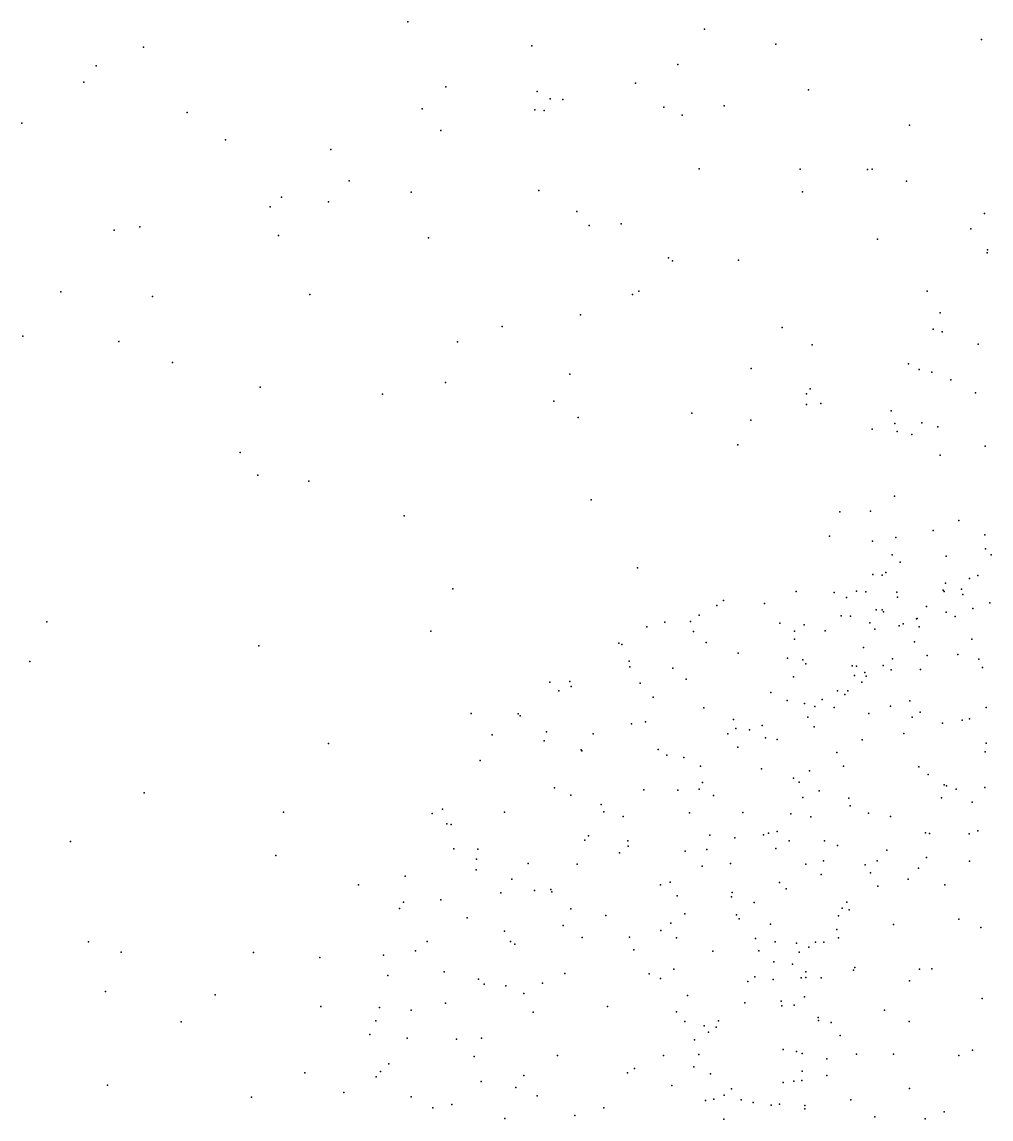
# Model space of a CAD drawing. Header units: metres. Extents: x -23.9 to 23.9, y -28.5 to 28.5.
# Drawn here: x -14.923 to -13.445, y 10.082 to 11.755 of the extents above; entities that cross this region are included whole.
import ezdxf

# ---------------------------------------------------------------- set-up
doc = ezdxf.new("R2010")
doc.units = ezdxf.units.M

msp = doc.modelspace()

# ---------------------------------------------------------------- linework, layer by layer
for p in [(-14.3348, 11.7553, -6.9973), (-13.882, 11.7443, 12.0469), (-14.7379, 11.7167, -0.0956), (-14.1452, 11.7186, -10.8626), (-13.773, 11.7214, 1.8122), (-13.4595, 11.7283, 12.4568), (-14.81, 11.6884, -1.8016), (-13.9229, 11.6903, -3.7595), (-14.8289, 11.6633, 1.2599), (-14.2766, 11.6564, -11.1988), (-14.1372, 11.6494, -9.3612), (-13.9873, 11.6617, -9.0535), (-13.7233, 11.6519, -6.0324), (-14.1172, 11.638, -5.5529), (-14.098, 11.6371, -1.5363), (-14.6714, 11.6169, -10.3423), (-14.3125, 11.6228, 0.9493), (-14.1409, 11.6214, -0.681), (-14.1266, 11.6201, -11.9036), (-13.944, 11.6251, -8.2223), (-13.8518, 11.6273, -6.7746), (-14.9232, 11.601, -5.3925), (-13.916, 11.6131, -5.0484), (-14.284, 11.5896, 1.3716), (-13.5691, 11.598, 6.9536), (-14.6127, 11.5754, 0.2053), (-14.4522, 11.5608, -0.2278), (-13.8904, 11.5312, -3.2578), (-13.736, 11.5307, 6.3081), (-13.6332, 11.53, -11.1684), (-13.6265, 11.5307, -7.9103), (-14.424, 11.513, -10.5746), (-13.5737, 11.5122, 3.4603), (-14.5271, 11.4878, -11.6948), (-14.3294, 11.4958, 2.9863), (-14.1345, 11.4982, -4.7951), (-13.7326, 11.4963, -9.9312), (-14.5448, 11.4733, -9.3499), (-14.4554, 11.4807, -4.6767), (-14.0767, 11.4661, -9.8185), (-13.4551, 11.463, 1.6345), (-14.7823, 11.4378, 0.8292), (-14.7433, 11.4426, -6.6384), (-14.0579, 11.445, -5.8406), (-14.0093, 11.4474, 0.691), (-13.4758, 11.4395, 10.9274), (-14.532, 11.4295, -9.8071), (-14.303, 11.426, 0.1394), (-13.6183, 11.4241, -12.5335), (-13.4509, 11.4032, 21.0919), (-13.4503, 11.4075, 21.3634), (-13.937, 11.3955, 11.5465), (-13.9306, 11.3908, 12.3635), (-13.8302, 11.392, -6.4418), (-14.864, 11.3437, 1.5984), (-14.7241, 11.3365, -6.2161), (-14.4843, 11.3395, -5.9225), (-13.992, 11.3396, 3.3098), (-13.9821, 11.3447, -0.8798), (-13.5426, 11.3444, 12.6204), (-14.0712, 11.3087, -12.2452), (-13.5223, 11.3114, 21.1424), (-14.1909, 11.2908, 2.5988), (-13.7637, 11.2892, 1.4965), (-13.5331, 11.2868, 21.3748), (-13.5193, 11.2824, 21.0474), (-14.9218, 11.2759, 0.5271), (-14.7754, 11.268, -9.1029), (-14.2588, 11.2671, -8.9642), (-13.7179, 11.2626, -2.6244), (-13.4646, 11.2637, -1.4823), (-14.6937, 11.2357, 1.2411), (-13.571, 11.2339, 21.2776), (-14.0874, 11.2179, -11.3102), (-13.8109, 11.2267, -4.4283), (-13.5547, 11.2251, -2.1448), (-13.5352, 11.221, 21.4594), (-14.56, 11.1981, -11.9512), (-14.277, 11.2054, -0.5663), (-13.5065, 11.2091, 21.5411), (-14.3733, 11.1874, -6.2973), (-13.7264, 11.1882, -7.7876), (-13.7207, 11.1957, 1.0037), (-13.4688, 11.1894, 20.8654), (-14.1121, 11.1769, -0.096), (-13.7262, 11.1715, -10.0485), (-13.7047, 11.1733, -11.1308), (-14.0745, 11.152, 2.8914), (-13.9015, 11.1585, -1.5223), (-13.8111, 11.148, -12.4566), (-13.5975, 11.1621, 21.2056), (-13.6263, 11.1341, 11.3138), (-13.5917, 11.1427, 21.0958), (-13.5879, 11.1306, 21.4068), (-13.5503, 11.1436, 21.4991), (-13.5261, 11.1375, 20.917), (-13.5659, 11.1258, 20.9988), (-14.5905, 11.0986, -5.5151), (-13.8311, 11.1102, 2.5167), (-13.4541, 11.1083, 20.7987), (-13.5227, 11.0946, 21.5781), (-14.5634, 11.0638, -4.338), (-14.4857, 11.0546, -10.1574), (-13.5923, 11.0318, 21.0327), (-14.0547, 11.0264, -0.7515), (-14.3402, 11.0016, -4.9483), (-13.6755, 11.0082, -3.2102), (-13.6289, 11.009, 21.2451), (-13.5334, 10.9797, 20.8854), (-13.4938, 10.9947, 22.4413), (-13.6913, 10.9707, -1.283), (-13.626, 10.9633, 21.3167), (-13.59, 10.9687, 21.4664), (-13.4542, 10.9727, 21.6989), (-13.4536, 10.9516, 20.7494), (-13.5956, 10.9421, 22.4163), (-13.5835, 10.9312, 20.9939), (-13.5134, 10.9403, 22.6854), (-13.4449, 10.9424, 23.3953), (-13.9841, 10.9227, 11.8487), (-13.6251, 10.9126, 21.1929), (-13.6056, 10.9156, -12.8656), (-13.611, 10.9114, 22.2936), (-13.5144, 10.899, 22.7741), (-13.4778, 10.9063, 23.2486), (-13.4651, 10.9109, 22.1217), (-14.2658, 10.8904, -4.4102), (-13.7422, 10.8864, 20.4386), (-13.684, 10.8849, 22.4464), (-13.6499, 10.8869, 20.4978), (-13.636, 10.8861, 20.8421), (-13.5886, 10.8855, 22.1918), (-13.518, 10.8887, 20.701), (-13.5162, 10.8866, 23.4368), (-13.4899, 10.89, 21.6383), (-13.4878, 10.8819, 23.5499), (-13.8633, 10.8651, 20.5571), (-13.8532, 10.8728, 20.4283), (-13.7906, 10.8683, 20.3265), (-13.6652, 10.8775, 20.5973), (-13.5874, 10.8778, 20.4319), (-13.5432, 10.8635, 20.5875), (-13.4469, 10.869, 23.649), (-13.8904, 10.8502, 20.3457), (-13.6733, 10.8491, 22.25), (-13.6594, 10.849, 20.6969), (-13.62, 10.8582, 21.2711), (-13.611, 10.8584, 21.1231), (-13.6088, 10.8556, 21.3661), (-13.5132, 10.8549, 20.3789), (-13.4999, 10.8483, 23.1267), (-13.4725, 10.8603, 22.8528), (-14.8854, 10.8402, -10.0555), (-13.97, 10.8325, 20.4349), (-13.9423, 10.8396, 20.5376), (-13.9034, 10.8405, 20.6333), (-13.767, 10.8383, 20.7191), (-13.7301, 10.8355, 22.3898), (-13.6299, 10.8384, 20.2324), (-13.6224, 10.829, 22.1314), (-13.5849, 10.8338, 23.3948), (-13.5791, 10.8371, 22.8083), (-13.5587, 10.8448, 23.2364), (-13.5578, 10.8454, 23.5002), (-13.5544, 10.8326, 21.5266), (-14.2995, 10.8259, -10.6312), (-13.8986, 10.8253, -11.0159), (-13.7448, 10.826, 20.1886), (-13.7448, 10.8135, 22.5667), (-13.698, 10.8264, 20.7839), (-13.4742, 10.8136, 20.2646), (-14.5618, 10.8033, -11.1215), (-14.0128, 10.8075, 20.5796), (-14.0082, 10.8058, 20.3349), (-13.8796, 10.8087, -4.1592), (-13.6397, 10.801, 20.1439), (-13.5617, 10.8096, 20.9735), (-14.9113, 10.7794, -11.8247), (-13.997, 10.7802, 20.6987), (-13.8307, 10.7921, 20.8041), (-13.7554, 10.7847, 22.2882), (-13.7322, 10.7824, 20.1112), (-13.5954, 10.7835, 23.1812), (-13.5425, 10.7888, 23.6604), (-13.4957, 10.7904, 20.1844), (-13.4637, 10.7831, 21.6425), (-13.9958, 10.7713, 20.2278), (-13.9303, 10.7695, 20.163), (-13.7272, 10.7762, 22.6971), (-13.6567, 10.7728, 22.8057), (-13.6504, 10.7725, 21.2034), (-13.6373, 10.7626, 23.3047), (-13.6097, 10.7737, 21.4603), (-13.5973, 10.7671, 23.5756), (-13.5523, 10.7673, 20.1138), (-13.4578, 10.7704, 23.7682), (-14.1177, 10.7479, 20.4875), (-14.0872, 10.7493, 20.6233), (-13.9802, 10.7467, 20.7899), (-13.9101, 10.7528, -12.432), (-13.7461, 10.7561, 20.8734), (-13.6531, 10.7584, 21.3675), (-13.642, 10.748, 20.0674), (-13.6355, 10.7571, 20.8934), (-14.1042, 10.735, 20.3178), (-14.0852, 10.7416, -8.8171), (-13.781, 10.7322, 20.0495), (-13.6792, 10.7348, 21.1264), (-13.6679, 10.7294, 21.0384), (-13.6636, 10.7349, 23.3812), (-13.9605, 10.7254, -10.4905), (-13.7561, 10.7201, 22.182), (-13.7293, 10.7158, 20.9548), (-13.7026, 10.7215, 21.2689), (-13.5982, 10.7117, 23.0685), (-13.5688, 10.7196, -10.5533), (-14.2381, 10.7003, 0.2776), (-14.1662, 10.7, 20.3853), (-14.1634, 10.6965, 20.6078), (-13.8829, 10.7087, 20.0485), (-13.7137, 10.7108, 11.6911), (-13.6841, 10.7096, 21.4315), (-13.6312, 10.7001, 22.0037), (-13.5528, 10.7022, 21.5585), (-13.4526, 10.7097, 23.8313), (-13.9933, 10.6845, 20.8676), (-13.9718, 10.6874, 20.0729), (-13.8378, 10.6912, 20.978), (-13.7939, 10.6819, 21.1392), (-13.7243, 10.6947, 22.8076), (-13.7145, 10.6802, 22.0722), (-13.5654, 10.6948, 12.2971), (-13.5192, 10.6855, 21.9178), (-13.4892, 10.6903, 20.0412), (-13.478, 10.692, -9.8575), (-14.2059, 10.6678, 20.5139), (-14.1231, 10.6725, 20.7458), (-14.052, 10.6694, -3.3855), (-13.8463, 10.6695, 22.5724), (-13.8344, 10.6773, 21.2513), (-13.8132, 10.6752, 22.2422), (-13.7892, 10.6633, 22.7443), (-13.578, 10.6698, 23.7376), (-14.4558, 10.6544, 2.9679), (-14.1268, 10.6587, 20.1792), (-14.0703, 10.6448, 3.5129), (-13.9528, 10.6452, 20.9555), (-13.831, 10.6488, 22.6617), (-13.7711, 10.6604, 21.4528), (-13.6414, 10.6602, 23.6521), (-13.4522, 10.6549, 21.8694), (-14.224, 10.6284, 20.602), (-14.0692, 10.6435, 20.8479), (-13.9397, 10.6366, -9.9406), (-13.9136, 10.633, -8.1162), (-13.6802, 10.6406, 23.1546), (-13.454, 10.6419, -3.5901), (-13.8883, 10.6198, 21.4112), (-13.7951, 10.6161, 19.938), (-13.7221, 10.6129, 23.4534), (-13.67, 10.6201, 22.9734), (-13.5552, 10.6189, 21.6208), (-13.8851, 10.5952, 22.5028), (-13.7462, 10.6018, 21.5884), (-13.7376, 10.5955, 22.8645), (-13.541, 10.6072, 23.8268), (-14.7368, 10.5795, 3.1981), (-14.1108, 10.5871, 20.0869), (-13.9745, 10.5839, 21.186), (-13.9225, 10.5834, 19.9521), (-13.8899, 10.585, 21.4936), (-13.7073, 10.5824, 23.5694), (-13.5164, 10.5917, 19.9357), (-13.5131, 10.5898, 19.4414), (-13.4983, 10.5847, 21.7683), (-13.4543, 10.5874, 23.8992), (-14.0859, 10.5758, 20.899), (-14.0394, 10.5616, 19.9975), (-13.8684, 10.575, 22.2692), (-13.7319, 10.5724, 19.8982), (-13.6618, 10.5709, 21.9546), (-13.5204, 10.5714, 19.5324), (-13.4739, 10.5648, 19.1727), (-14.5241, 10.5498, -8.7194), (-14.2972, 10.5479, 20.464), (-14.2818, 10.5543, 20.5615), (-14.187, 10.5498, 20.1367), (-14.0357, 10.5501, -4.5363), (-13.9049, 10.5486, 22.4353), (-13.8234, 10.5494, 22.1367), (-13.7504, 10.5473, 23.3248), (-13.6598, 10.5595, 6.1644), (-13.6317, 10.548, 23.7414), (-14.2751, 10.5318, 20.2911), (-14.2685, 10.5312, 20.6755), (-14.0063, 10.5434, 21.3946), (-13.7199, 10.5426, 23.1605), (-13.5985, 10.543, 19.8882), (-14.059, 10.5137, 21.2514), (-13.8739, 10.5146, 21.6249), (-13.792, 10.5152, -3.8838), (-13.7845, 10.5178, 22.845), (-13.7714, 10.5204, 22.0455), (-13.5447, 10.518, 19.6337), (-13.5386, 10.5171, 21.8267), (-13.4785, 10.5165, 19.8905), (-13.465, 10.5214, 19.0774), (-14.8489, 10.5049, -5.7707), (-14.0647, 10.5069, 21.046), (-13.9992, 10.5059, 21.4912), (-13.9986, 10.4978, -8.5825), (-13.8359, 10.5105, 19.8701), (-13.7733, 10.4944, -9.6814), (-13.7528, 10.5062, 23.5146), (-13.699, 10.5059, 23.0658), (-13.679, 10.4991, 21.7544), (-14.5361, 10.4836, 0.3704), (-14.2643, 10.4938, 20.2069), (-14.2296, 10.4781, 20.8162), (-14.2278, 10.4931, -12.4648), (-14.0119, 10.4876, 19.9283), (-13.9117, 10.4904, 22.5638), (-13.8784, 10.4926, 22.2222), (-13.6038, 10.4916, 19.5403), (-13.5432, 10.4808, 19.1111), (-14.2301, 10.4616, 20.1242), (-14.1509, 10.4715, 20.9249), (-14.0764, 10.4707, 21.3579), (-13.8854, 10.4673, 22.6742), (-13.8422, 10.4716, 22.777), (-13.7274, 10.4704, 22.9803), (-13.7007, 10.4756, 21.9343), (-13.6368, 10.4693, 19.3979), (-13.6187, 10.4756, 19.834), (-13.5555, 10.4643, 19.7259), (-13.4779, 10.4748, 23.9211), (-14.3386, 10.4523, 20.4264), (-14.1761, 10.4478, 20.0428), (-13.7039, 10.4548, 19.8271), (-13.6286, 10.4573, 19.284), (-13.5715, 10.4475, 23.8528), (-14.4096, 10.4391, -5.6278), (-14.1412, 10.4305, 21.0012), (-14.1163, 10.432, 21.2695), (-14.1149, 10.428, 21.1739), (-13.9491, 10.4388, 21.6295), (-13.9343, 10.4432, 19.8764), (-13.7678, 10.4423, 23.4516), (-13.7572, 10.4326, 23.2032), (-13.6176, 10.437, 19.6133), (-13.5153, 10.4387, 19.0385), (-14.3411, 10.4127, 20.3294), (-14.2843, 10.4162, 20.7713), (-14.1929, 10.4269, 4.2548), (-13.9235, 10.422, 22.3784), (-13.8408, 10.4205, -3.1652), (-13.84, 10.4271, 22.118), (-13.8062, 10.4122, 22.8411), (-13.6651, 10.4127, 19.4982), (-14.3472, 10.403, 20.5975), (-14.0858, 10.4021, 21.4716), (-13.912, 10.3949, 22.2849), (-13.6718, 10.4032, 23.7308), (-13.6614, 10.401, 19.7619), (-14.244, 10.3884, 20.8485), (-14.0327, 10.3922, 2.7458), (-13.9334, 10.3803, 22.4822), (-13.8334, 10.3934, 21.7586), (-13.8292, 10.387, 19.8232), (-13.7814, 10.3787, 23.3946), (-13.6775, 10.3914, 19.3037), (-13.5939, 10.3785, 19.0737), (-13.4938, 10.3866, 18.9649), (-14.187, 10.3684, -0.6758), (-14.0978, 10.3767, 19.9431), (-13.9488, 10.369, 3.7872), (-13.6802, 10.371, 21.8426), (-13.4603, 10.3737, 1.7959), (-14.8216, 10.3522, -8.9147), (-14.305, 10.3526, 20.1673), (-14.1778, 10.3525, 21.0071), (-14.1712, 10.3485, 21.2047), (-14.0687, 10.3584, 21.5668), (-13.9962, 10.3592, 21.6619), (-13.9249, 10.3582, 22.5801), (-13.804, 10.3568, 2.2365), (-13.774, 10.352, 23.2463), (-13.7416, 10.3498, 23.1331), (-13.7229, 10.3439, 23.0416), (-13.7126, 10.3515, 19.3709), (-13.6998, 10.3517, 3.1435), (-13.6776, 10.3579, 19.2166), (-14.772, 10.3363, -11.8143), (-14.5701, 10.3357, 4.1904), (-14.469, 10.3283, -8.2394), (-14.3719, 10.3317, 20.3887), (-14.3229, 10.3381, 20.7412), (-13.9897, 10.3399, 19.8608), (-13.8691, 10.3378, 22.153), (-13.7991, 10.338, 22.0464), (-13.7378, 10.3364, 23.608), (-13.9289, 10.3101, 22.3984), (-13.7763, 10.3217, 21.9537), (-13.748, 10.3177, 22.9525), (-13.6525, 10.3127, 23.7612), (-13.554, 10.3101, 18.9679), (-13.535, 10.3107, 23.8933), (-14.365, 10.3005, 20.6352), (-14.279, 10.306, 20.8297), (-14.2269, 10.2951, 20.0433), (-14.0949, 10.3035, -5.0631), (-13.9664, 10.3032, 21.7184), (-13.9492, 10.2958, -3.5639), (-13.805, 10.2986, -10.3033), (-13.7774, 10.2944, 23.334), (-13.7348, 10.2968, 19.7638), (-13.7274, 10.2978, -1.2302), (-13.7273, 10.3061, 19.4597), (-13.704, 10.2972, 23.683), (-13.6547, 10.3089, 19.7148), (-14.2181, 10.2873, 20.9206), (-14.1852, 10.2846, 21.1318), (-14.129, 10.2888, 21.5151), (-13.8161, 10.2915, 22.8272), (-13.5694, 10.2926, -4.7512), (-14.7955, 10.2761, -11.1432), (-14.6284, 10.2712, 2.5801), (-14.1577, 10.2731, 19.9633), (-13.9081, 10.2702, 19.8235), (-13.7649, 10.2612, 23.2573), (-13.7295, 10.2682, 19.2647), (-13.4585, 10.2653, 23.9401), (-14.4674, 10.2532, 4.5317), (-14.3779, 10.2517, 20.3613), (-14.3294, 10.2475, 20.7536), (-14.2773, 10.2585, 20.1077), (-14.1434, 10.2449, -2.3565), (-14.03, 10.2535, 21.6855), (-13.9246, 10.2454, 22.4832), (-13.8206, 10.2588, 19.786), (-13.7643, 10.2545, 23.4766), (-13.745, 10.2551, 23.5607), (-13.6076, 10.2475, 3.4872), (-14.6803, 10.2299, 0.6949), (-14.3832, 10.2317, 20.5603), (-13.912, 10.2302, -0.9314), (-13.8607, 10.2315, 22.7418), (-13.7085, 10.2366, 19.6493), (-13.7082, 10.2318, 23.078), (-13.6888, 10.2288, 19.1103), (-13.5698, 10.2303, 18.944), (-14.3926, 10.2105, 20.4514), (-13.8827, 10.2237, -1.6711), (-13.8761, 10.2144, 21.8204), (-13.8642, 10.2217, 22.1786), (-14.3358, 10.2051, 20.1999), (-14.2605, 10.2034, 20.8774), (-14.2223, 10.2048, 21.2093), (-13.8974, 10.2023, 22.2782), (-13.675, 10.2093, 5.6453), (-14.2334, 10.1771, 20.0371), (-14.1065, 10.1787, 21.6145), (-13.9445, 10.1784, -4.4544), (-13.8906, 10.1799, 22.628), (-13.7621, 10.1878, 19.3237), (-13.7418, 10.1848, 23.1978), (-13.7329, 10.1816, 22.9222), (-13.6502, 10.1806, 23.7299), (-13.5935, 10.1805, 23.8333), (-13.4938, 10.1788, 23.9263), (-13.4731, 10.1869, 2.5755), (-14.3636, 10.1657, 20.6612), (-13.8985, 10.1611, 22.3593), (-13.6955, 10.1734, 23.6531), (-14.4917, 10.1519, -0.6489), (-14.383, 10.146, 20.5421), (-14.3763, 10.1539, 20.3413), (-14.1574, 10.1482, 21.5477), (-13.9994, 10.1522, 21.7473), (-13.9886, 10.1588, 19.8483), (-13.873, 10.1506, 19.8086), (-13.7329, 10.1545, 19.6369), (-13.6952, 10.148, 22.9928), (-14.7926, 10.1333, -1.1626), (-14.2225, 10.1389, 21.3362), (-14.1699, 10.1295, -4.7726), (-13.9318, 10.1326, 21.7974), (-13.8406, 10.1277, 22.7116), (-13.7621, 10.1375, 22.0586), (-13.7458, 10.1395, 19.7428), (-13.7335, 10.1406, 19.1822), (-13.5695, 10.1281, 23.9177), (-14.5728, 10.1148, -0.2634), (-14.4324, 10.1221, -12.1345), (-14.3295, 10.1157, 20.2081), (-14.1373, 10.1168, 2.4196), (-13.8803, 10.1097, 22.5487), (-13.8679, 10.1119, 4.69), (-13.8521, 10.1179, 22.234), (-13.8259, 10.1108, 21.8779), (-13.6587, 10.1107, -8.3271), (-14.2966, 10.0988, 20.8056), (-14.2673, 10.104, 20.1009), (-14.0356, 10.0986, -12.4274), (-13.8076, 10.1068, 22.1416), (-13.7804, 10.103, 19.4006), (-13.7678, 10.1041, 19.5274), (-13.7292, 10.0973, 23.3185), (-13.7288, 10.1022, 23.4339), (-13.5166, 10.0927, 24.0246), (-14.1866, 10.0825, 21.4925), (-14.0796, 10.0868, 19.9142), (-13.8526, 10.0816, 22.636), (-13.6221, 10.0848, 23.7322), (-13.5455, 10.082, 18.8896)]:
    msp.add_point(p)

doc.saveas('drawing.dxf')
